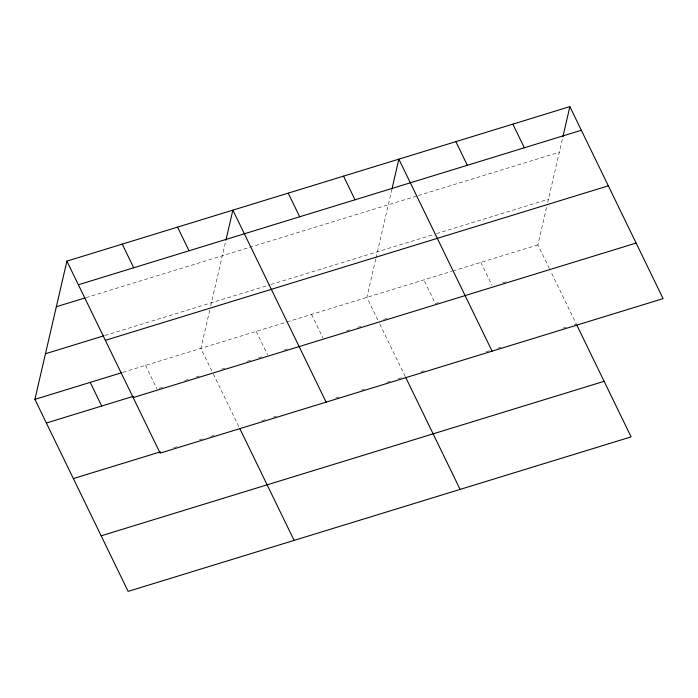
<?xml version="1.0" encoding="UTF-8"?>
<svg xmlns="http://www.w3.org/2000/svg" width="698" height="698" viewBox="0 0 698 698"><rect width="100%" height="100%" fill="white"/><g stroke="black" fill="none" stroke-linecap="round" stroke-linejoin="round"><path stroke-width="0.52" stroke-dasharray="3.49 2.62" d="M209.758 310.025L200.876 348.389L212.358 372.034M210.717 305.872L225.681 241.246M375.742 259.037L366.86 297.4L378.342 321.045M375.978 257.998L391.657 190.257M549.352 268.521L537.87 244.876L546.743 206.503M547.703 202.359L562.667 137.724M86.055 297.618L417.317 195.859M418.355 195.536L559.307 152.243M104.883 335.494L269.838 284.828M270.868 284.514L434.418 234.266M436.494 233.629L548.427 199.244M123.014 372.313L285.918 322.267M286.939 321.953L451.842 271.295M452.88 270.981L537.87 244.876M159.083 388.402L163.184 387.146M184.7 380.532L188.792 379.276M195.964 377.068L200.064 375.812M221.58 369.198L225.681 367.942M247.197 361.337L251.297 360.072M258.469 357.873L262.561 356.617M284.077 350.003L288.178 348.747M346.574 330.808L350.675 329.543M357.847 327.345L361.948 326.088M383.525 319.457L387.669 318.183M438.449 302.583L435.343 303.543L423.861 279.889M502.708 282.847L506.853 281.573M173.767 447.741L177.868 446.476M199.384 439.871L203.476 438.606M210.648 436.407L214.748 435.151M261.881 420.667L265.982 419.411M273.154 417.212L277.246 415.947M335.651 398.008L339.743 396.752M361.259 390.138L365.359 388.882M386.875 382.277L390.976 381.012M398.148 378.813L402.249 377.548M420.868 371.833L425.012 370.559M486.157 351.775L490.301 350.501M497.561 348.276L501.705 347.002M562.85 328.217L567.003 326.943M574.253 324.71L576.33 324.073L550.766 271.443M480.861 262.387L491.889 285.081M379.764 323.977L405.32 376.606M311.535 314.397L323.017 338.041M256.21 331.393L267.683 355.038M213.309 373.988L239.335 427.595M145.55 365.386L157.033 389.03"/><path stroke-width="1.05" d="M576.801 325.05L631.105 436.878L128.135 591.38L34.9 399.378L66.895 261.122L569.865 106.62L663.1 298.622L160.13 453.124L66.895 261.122M225.916 240.208L232.879 210.133L326.114 402.144M391.901 189.219L398.855 159.153L492.09 351.155M562.911 136.686L569.865 106.62M78.377 284.767L581.347 130.264M56.337 306.745L85.025 297.933M45.457 353.755L103.862 335.808M105.354 340.327L608.324 185.825M34.9 399.378L121.984 372.627M46.382 423.023L133.466 396.272M133.152 397.572L636.122 243.061M73.36 478.584L160.444 451.833M101.158 535.82L604.119 381.317M512.864 124.131L524.346 147.775M455.864 141.642L467.346 165.286M343.529 176.14L355.012 199.785M405.791 377.574L460.095 489.411M288.204 193.137L299.686 216.781M177.554 227.129L189.036 250.774M239.807 428.563L294.111 540.4M122.229 244.126L133.711 267.77M90.225 382.382L101.707 406.027"/></g></svg>
